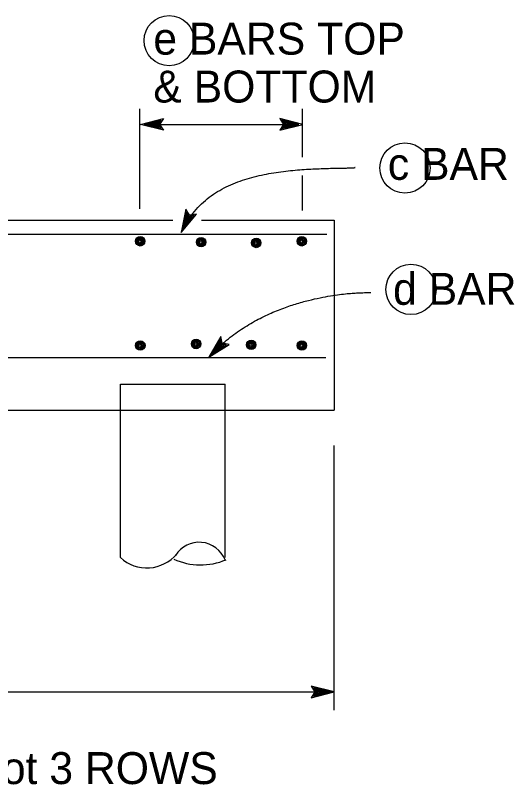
# Model space of a CAD drawing. Extents: x 0 to 2.83, y 0 to 1.83.
# Drawn here: x 0.6453 to 0.8276, y 0.4017 to 0.6848 of the extents above; entities that cross this region are included whole.
import ezdxf

# ---------------------------------------------------------------- set-up
doc = ezdxf.new("R2010")
doc.units = 0
for name, color, linetype in [('212 Leaders and Dim Lines', 7, 'Continuous'), ('214 Text and Titles', 7, 'Continuous'), ('216 Rebar', 7, 'Continuous'), ('217 Rebar', 7, 'Continuous'), ('240 Concrete', 7, 'Continuous'), ('242 Concrete', 7, 'Continuous')]:
    doc.layers.add(name, color=color, linetype=linetype)

msp = doc.modelspace()

# ---------------------------------------------------------------- linework, layer by layer
at = {"layer": '212 Leaders and Dim Lines'}
for p, q in [((0.69065442368444, 0.6141212914182799), (0.69065442368444, 0.6506775940944989)), ((0.7501368703226143, 0.6330159024482203), (0.7501368703226143, 0.6506775940944989)), ((0.6934528344383575, 0.6450002192458197), (0.7481695778993428, 0.6450002192458197)), ((0.7501368703226143, 0.6134829599690407), (0.7501368703226143, 0.6263772553231486)), ((0.7616985518066531, 0.43108321472971617), (0.7616985518066531, 0.5277610157513657)), ((0.35219941970325813, 0.4376921746567939), (0.7616985518066531, 0.4376921746567939))]:
    msp.add_line(p, q, dxfattribs=at)
for points in [[(0.6908708847697376, 0.6450002192458197), (0.6993083847697376, 0.6471121984124865), (0.6979082111586264, 0.6450002192458197), (0.6993083847697376, 0.6428873720235976), (0.6908708847697376, 0.6450002192458197)], [(0.6923700167141821, 0.6450002192458197), (0.698487204214182, 0.6465332053569308), (0.6974681069919598, 0.6450002192458197), (0.698487204214182, 0.6434663650791531), (0.6923700167141821, 0.6450002192458197)], [(0.6936260931030709, 0.6450002192458197), (0.6977927597697375, 0.6460470942458197), (0.6970983153252931, 0.6450002192458197), (0.6977927597697375, 0.6439524761902642), (0.6936260931030709, 0.6450002192458197)], [(0.6946616833808487, 0.6450002192458197), (0.6972250514364042, 0.6456477886902642), (0.6968031764364042, 0.6450002192458197), (0.6972250514364042, 0.6443517817458198), (0.6946616833808487, 0.6450002192458197)], [(0.7502139393609929, 0.6450002192458197), (0.7417764393609928, 0.6471121984124865), (0.7431766129721039, 0.6450002192458197), (0.7417764393609928, 0.6428873720235976), (0.7502139393609929, 0.6450002192458197)], [(0.7487148074165484, 0.6450002192458197), (0.7425976199165484, 0.6465332053569308), (0.7436167171387706, 0.6450002192458197), (0.7425976199165484, 0.6434663650791531), (0.7487148074165484, 0.6450002192458197)], [(0.7474587310276595, 0.6450002192458197), (0.7432920643609928, 0.6460470942458197), (0.7439865088054373, 0.6450002192458197), (0.7432920643609928, 0.6439524761902642), (0.7474587310276595, 0.6450002192458197)], [(0.7464231407498817, 0.6450002192458197), (0.7438597726943262, 0.6456477886902642), (0.7442816476943261, 0.6450002192458197), (0.7438597726943262, 0.6443517817458198), (0.7464231407498817, 0.6450002192458197)], [(0.6947285236586265, 0.6447363303569309), (0.6966174125475154, 0.6452137609124864), (0.696477655603071, 0.6450002192458197), (0.6966174125475154, 0.6447858095235975), (0.6947285236586265, 0.6452632400791531)], [(0.746356300472104, 0.6447363303569309), (0.744467411583215, 0.6452137609124864), (0.7446071685276595, 0.6450002192458197), (0.744467411583215, 0.6447858095235975), (0.746356300472104, 0.6452632400791531)], [(0.705803840717329, 0.6054513631124048), (0.7113524518549319, 0.6121492797790714), (0.7088420351882653, 0.6117977172790714), (0.707541687966043, 0.6139739325568492), (0.705803840717329, 0.6054513631124048)], [(0.7064505421062179, 0.6068020575568491), (0.7104757157438207, 0.6116579603346269), (0.7086527990771541, 0.611401883945738), (0.7077092226882652, 0.6129826131124048), (0.7064505421062179, 0.6068020575568491)], [(0.7069930768549318, 0.6079348700568492), (0.7097378685215986, 0.6112412936679603), (0.7084922087993764, 0.6110676825568492), (0.7078481115771541, 0.6121466756124048), (0.7069930768549318, 0.6079348700568492)], [(0.707440125466043, 0.6088697658901825), (0.7091319657438208, 0.6109027520012936), (0.7083646046327097, 0.6108011895012936), (0.7079626949104875, 0.611462647834627), (0.707440125466043, 0.6088697658901825)], [(0.7072317921327097, 0.6090433770012936), (0.708479187966043, 0.610542508945738), (0.7082248476882652, 0.6105086547790713), (0.7080929032438208, 0.6107274047790714), (0.7077066185215986, 0.6088159464457381)], [(0.7159242597883878, 0.5599810967504569), (0.7232801625661656, 0.564623457861568), (0.7207853708994989, 0.5650696384171235), (0.72022460701061, 0.5675418606393458), (0.7159242597883878, 0.5599810967504569)], [(0.7169607181217211, 0.5610644300837903), (0.7222931833994989, 0.564428145361568), (0.7204815514550544, 0.5647510620282347), (0.7200753014550545, 0.5665479370282347), (0.7169607181217211, 0.5610644300837903)], [(0.7178270375661656, 0.5619732842504569), (0.7214624542328323, 0.564262346750457), (0.7202254750661655, 0.5644837009171235), (0.7199476972883878, 0.5657102634171236), (0.7178270375661656, 0.5619732842504569)], [(0.7183982181217211, 0.5629524509171235), (0.7200492597883877, 0.5639889092504569), (0.7197975236772767, 0.5640366523060125), (0.7197384958994989, 0.5642849161949014), (0.7187792945106101, 0.5625878675837902)], [(0.7185431833994989, 0.5627224161949014), (0.7207827667328323, 0.5641286661949013), (0.72002148201061, 0.5642710273060124), (0.7198452667328322, 0.5650227634171235), (0.7185431833994989, 0.5627224161949014)], [(0.7616985518066531, 0.4376921746567939), (0.7532610518066531, 0.43980415382346055), (0.7546620934733198, 0.4376921746567939), (0.7532610518066531, 0.4355793274345717), (0.7616985518066531, 0.4376921746567939)], [(0.7602002879177643, 0.4376921746567939), (0.7540831004177643, 0.43922602882346057), (0.7551013295844309, 0.4376921746567939), (0.7540831004177643, 0.4361583204901272), (0.7602002879177643, 0.4376921746567939)], [(0.7589442115288754, 0.4376921746567939), (0.7547775448622087, 0.43873991771234944), (0.7554719893066532, 0.4376921746567939), (0.7547775448622087, 0.43664443160123834), (0.7589442115288754, 0.4376921746567939)], [(0.7579086212510976, 0.4376921746567939), (0.7553443851399865, 0.4383406121567939), (0.755767128195542, 0.4376921746567939), (0.7553443851399865, 0.4370437371567939), (0.7579086212510976, 0.4376921746567939)], [(0.7578417809733198, 0.43742915382346054), (0.7559520240288754, 0.4379065843790161), (0.7560926490288754, 0.4376921746567939), (0.7559520240288754, 0.4374777649345717), (0.7578417809733198, 0.43795519549012724)]]:
    msp.add_lwpolyline(points, dxfattribs=at)
for points in [[(0.7058033840523404, 0.6054505642003472), (0.7169140199012471, 0.6297598851624516), (0.7436374063569204, 0.629259954835785), (0.7703607928390859, 0.6287600245091182), (0.7692576196664663, 0.6292524213205274)], [(0.7159248406997382, 0.5599808383498133), (0.7373701440070969, 0.5839965192209388), (0.769563989075433, 0.5835379356464244), (0.7722270781091578, 0.5835000014040633), (0.7750581240113275, 0.5836042240478225)]]:
    msp.add_open_spline(points, degree=4, dxfattribs=at)
at = {"layer": '214 Text and Titles'}
for centre in [(0.7013926841931785, 0.6755964116040436), (0.787542566298022, 0.6290680204032082), (0.7897476237374871, 0.5847131174954593)]:
    msp.add_circle(centre, 0.009166849985009199, dxfattribs=at)
at = {"layer": '216 Rebar'}
msp.add_line((0.7586126143066532, 0.5597204603081352), (0.3591461151262022, 0.5597204603081352), dxfattribs=at)
at = {"layer": '217 Rebar'}
msp.add_line((0.3650579266477026, 0.6048593492235158), (0.7589598365288753, 0.6048593492235158), dxfattribs=at)
for centre, radius in [((0.6908144179290854, 0.6023023770916179), 0.0017361234593061955), ((0.6906957828259838, 0.6022473998488888), 0.0013424251815457667), ((0.6909127982585139, 0.6022908029351742), 0.0013657274655329357), ((0.6906523797399737, 0.6022473998488888), 0.0010599243445327713), ((0.6906523797399737, 0.6022908029351742), 0.0008263372548544018), ((0.7130729649722549, 0.6019974654882867), 0.0017361234593061955), ((0.7129543298691532, 0.6019424882455575), 0.0013424251815457667), ((0.7131713453016835, 0.601985891331843), 0.0013657274655329357), ((0.7129109267831437, 0.6019424882455575), 0.0010599243445327713), ((0.7331971307921072, 0.6016925538849557), 0.0017361234593061955), ((0.7330784956890056, 0.6016375766422265), 0.0013424251815457667), ((0.7332955111215358, 0.601680979728512), 0.0013657274655329357), ((0.7498426155458219, 0.6023023770916179), 0.0017361234593061955), ((0.749723980442721, 0.6022473998488888), 0.0013424251815457667), ((0.7499409958749748, 0.6022908029351742), 0.0013657274655329357), ((0.7496805773558832, 0.6022473998488888), 0.0010599243445327713), ((0.7496805773558832, 0.6022908029351742), 0.0008263372548544018), ((0.6906957828259838, 0.6022691013918935), 0.00045428599184288177), ((0.7129109267831437, 0.601985891331843), 0.0008263372548544018), ((0.7129543298691532, 0.6019641897885624), 0.00045428599184288177), ((0.7330350926029956, 0.6016375766422265), 0.0010599243445327713), ((0.7330350926029956, 0.601680979728512), 0.0008263372548544018), ((0.7330784956890056, 0.6016592781852312), 0.00045428599184288177), ((0.749723980442721, 0.6022691013918935), 0.00045428599184288177), ((0.7112434953522683, 0.5647982498818933), 0.0017361234593061955), ((0.7113418756816968, 0.5647866757254496), 0.0013657274655329357), ((0.7313676611721206, 0.5644933382785622), 0.0017361234593061955), ((0.6908534807072387, 0.5642436573245719), 0.001736123459305555), ((0.6907348456041371, 0.5642986345675771), 0.001342425181554584), ((0.6909518610366673, 0.5642552314810159), 0.0013657274655374458), ((0.6906914425178514, 0.5642986345675771), 0.0010599243445250908), ((0.6906914425178514, 0.5642552314810159), 0.0008263372364568117), ((0.6907348456041371, 0.5642769330242965), 0.0004542858151825403), ((0.7111248602491667, 0.5647432726391641), 0.0013424251815457667), ((0.7110814571631571, 0.5647432726391641), 0.0010599243445327713), ((0.7110814571631571, 0.5647866757254496), 0.0008263372548544018), ((0.7111248602491667, 0.564764974182169), 0.00045428599184288177), ((0.731249026069019, 0.5644383610358331), 0.0013424251815457667), ((0.7314660415015491, 0.5644817641221185), 0.0013657274655329357), ((0.731205622983009, 0.5644383610358331), 0.0010599243445327713), ((0.731205622983009, 0.5644817641221185), 0.0008263372548544018), ((0.731249026069019, 0.5644600625788379), 0.00045428599184288177), ((0.7498816783234239, 0.5642436573245719), 0.001736123459305555), ((0.7497630432203223, 0.5642986345675771), 0.001342425181554584), ((0.7499800586531281, 0.5642552314810159), 0.0013657274655374458), ((0.7497196401340366, 0.5642986345675771), 0.0010599243445250908), ((0.7497196401340366, 0.5642552314810159), 0.0008263372364568117), ((0.7497630432203223, 0.5642769330242965), 0.0004542858151825403)]:
    msp.add_circle(centre, radius, dxfattribs=at)
at = {"layer": '240 Concrete'}
for p, q in [((0.3519884822032581, 0.6100676825568492), (0.7027137666082149, 0.6100676825568492)), ((0.7131882619825414, 0.6100676825568492), (0.7617133087510976, 0.6100676825568492)), ((0.7617133087510976, 0.6100676825568492), (0.7617133087510976, 0.5406223700568492)), ((0.3519884822032581, 0.5406223700568492), (0.7617133087510976, 0.5406223700568492))]:
    msp.add_line(p, q, dxfattribs=at)
at = {"layer": '242 Concrete'}
for p, q in [((0.683617222945977, 0.5406223700568492), (0.683617222945977, 0.5501004950674458)), ((0.683617222945977, 0.5501004950674458), (0.7218116673904215, 0.5501004950674458)), ((0.7218116673904215, 0.5406223700568492), (0.7218116673904215, 0.5501004950674458)), ((0.683617222945977, 0.4868427607976182), (0.683617222945977, 0.5406223700568492)), ((0.7218116673904215, 0.4868427607976182), (0.7218116673904215, 0.5406223700568492))]:
    msp.add_line(p, q, dxfattribs=at)
for centre, radius, start, end in [((0.7123286841271596, 0.48219581889039503), 0.010181909555695147, 21.342763888888882, 148.01021944444446), ((0.6932349572169962, 0.4972073789378749), 0.014207923586990684, 227.3980472222222, 320.2879472222222), ((0.7128915885098823, 0.5076842290022718), 0.023591210951339567, 245.4845666666667, 293.2393611111111)]:
    msp.add_arc(centre, radius, start, end, dxfattribs=at)

# ---------------------------------------------------------------- texts
at = {"layer": '214 Text and Titles'}
for s, p in [('e BARS TOP', (0.6956128472222222, 0.6704809027777777)), ('& BOTTOM', (0.6956128472222222, 0.6529809027777778)), ('c BAR', (0.7812812499999999, 0.6247369791666666)), ('d BAR', (0.7832005208333332, 0.5790963541666666)), ('#5  @ 18 BOTH WAYS, Tot 3 ROWS', (0.4605737847222222, 0.40404687499999997))]:
    msp.add_text(s, height=0.011666666666666665, dxfattribs=at).set_placement(p)

doc.saveas('drawing.dxf')
